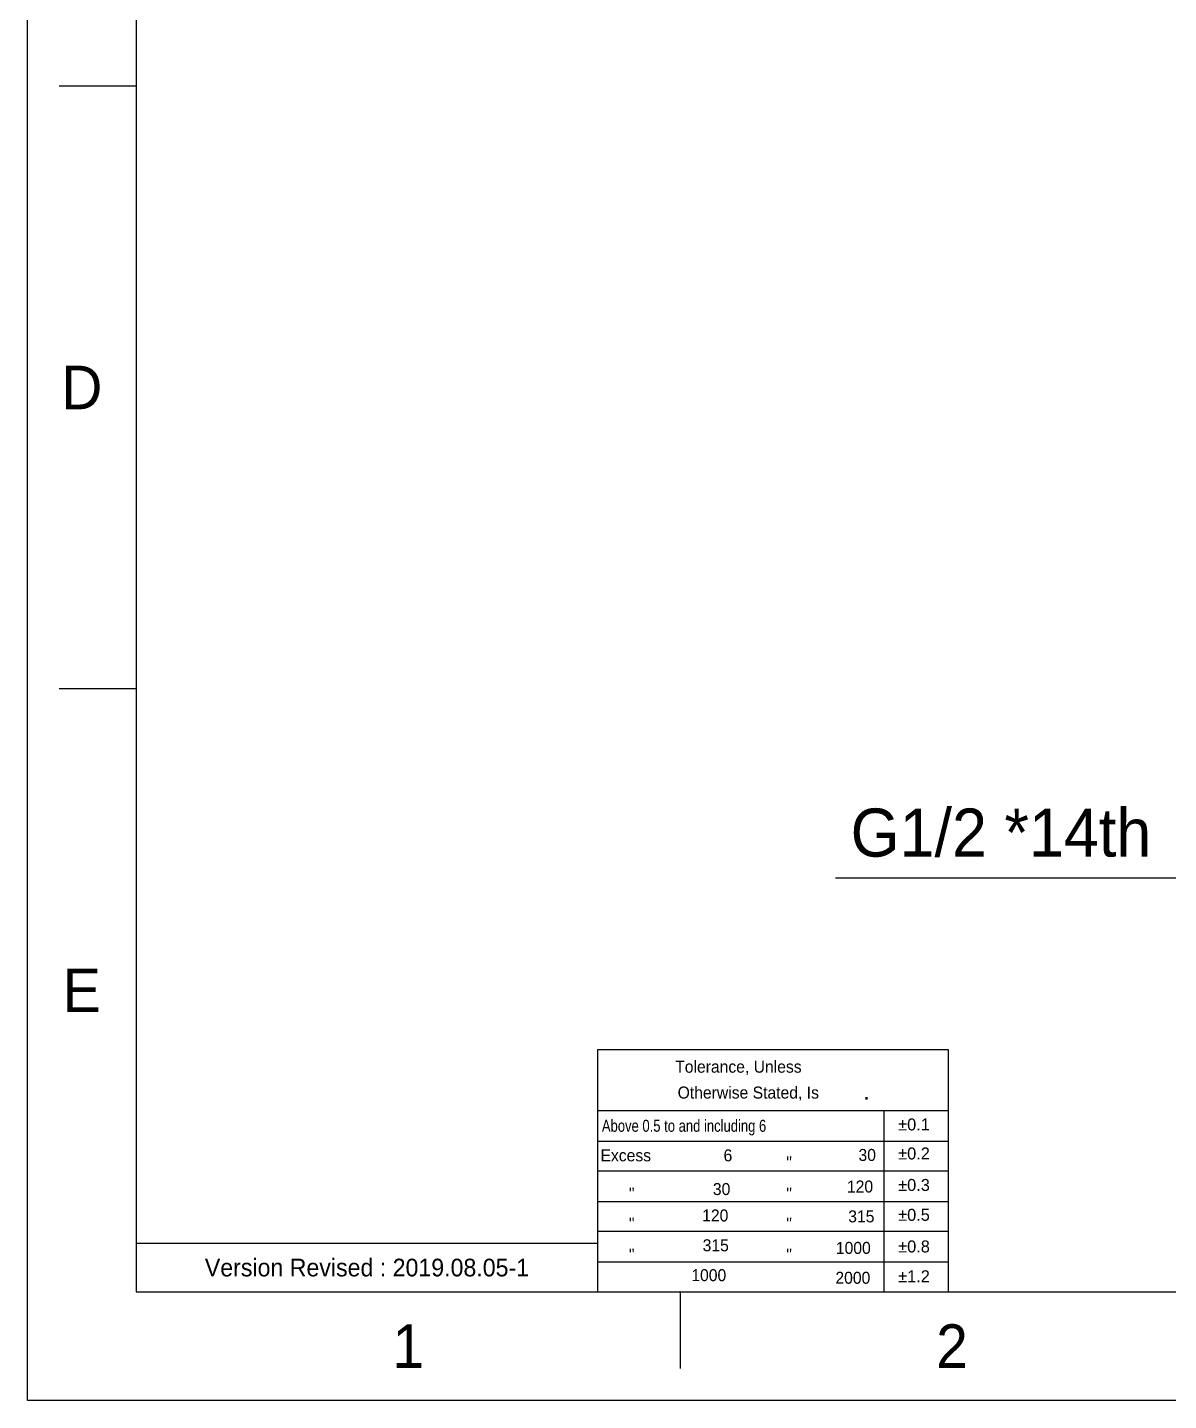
# Model space of a CAD drawing. Extents: x 11295 to 11888, y -24362 to -23942.
# Drawn here: x 11294.5 to 11442.9, y -24361.8 to -24183.4 of the extents above; entities that cross this region are included whole.
import ezdxf

# ---------------------------------------------------------------- set-up
doc = ezdxf.new("R2010")
doc.units = 0
doc.header["$MEASUREMENT"] = 0
doc.layers.get('0').update_dxf_attribs({"linetype": 'CONTINUOUS'})
for name, color, linetype in [('5', 2, 'CONTINUOUS'), ('FORM', 7, 'CONTINUOUS'), ('TEXT', 2, 'CONTINUOUS')]:
    doc.layers.add(name, color=color, linetype=linetype)
doc.layers.add('\\M+5B3DF\\M+5B4E7\\M+5CFDF', color=3, linetype='CONTINUOUS', lineweight=18)
doc.styles.add('\\M+5CAFD\\M+5D7D6', font='txt.shx')
doc.styles.get("Standard").update_dxf_attribs({"font": 'Gulim.ttf'})
doc.dimstyles.new('X\\M+5B3DF\\M+5B4E7\\M+5D1F9\\M+5CABD', dxfattribs={"dimtxt": 2, "dimasz": 1.5, "dimexe": 0.5, "dimexo": 0, "dimgap": 1, "dimtad": 1, "dimtoh": 1, "dimdec": 1, "dimzin": 1, "dimdsep": 46, "dimtxsty": '\\M+5CAFD\\M+5D7D6', "dimcen": 0, "dimadec": 0, "dimazin": 0, "dimtfac": 1, "dimtdec": 1, "dimtmove": 0, "dimatfit": 3, "dimfxl": 0, "dimtolj": 1, "dimtzin": 0, "dimarcsym": 0})

msp = doc.modelspace()

# ---------------------------------------------------------------- linework, layer by layer
for p, q in [((11308.64, -23955.95), (11308.64, -24347.66)), ((11308.64, -24190.98), (11298.64, -24190.98)), ((11308.64, -24269.32), (11298.64, -24269.32)), ((11308.64, -24347.66), (11874.3, -24347.66)), ((11379.35, -24347.66), (11379.35, -24357.66))]:
    msp.add_line(p, q)
at = {"color": 7, "linetype": 'Continuous'}
for p, q in [((11368.64, -24316.18), (11414.2, -24316.18)), ((11368.64, -24347.66), (11368.64, -24316.18)), ((11414.2, -24316.18), (11414.2, -24347.66))]:
    msp.add_line(p, q, dxfattribs=at)
at = {"color": 4, "linetype": 'Continuous'}
for p, q in [((11368.64, -24324.11), (11414.2, -24324.11)), ((11405.87, -24347.66), (11405.87, -24324.11)), ((11368.64, -24328.1), (11414.2, -24328.1)), ((11368.64, -24331.94), (11414.2, -24331.94)), ((11368.64, -24335.94), (11414.2, -24335.94)), ((11368.64, -24339.78), (11414.2, -24339.78)), ((11368.64, -24343.78), (11414.2, -24343.78))]:
    msp.add_line(p, q, dxfattribs=at)
msp.add_lwpolyline([(11294.5, -23941.8), (11888.44, -23941.8), (11888.44, -24361.8), (11294.5, -24361.8)], close=True)
msp.add_point((11379.35, -24347.66))
at = {"layer": 'FORM'}
msp.add_lwpolyline([(11308.64, -24347.66), (11368.64, -24347.66), (11368.64, -24341.41), (11308.64, -24341.41)], close=True, dxfattribs=at)

# ---------------------------------------------------------------- texts
at = {"color": 2, "linetype": 'Continuous'}
for s, height, p in [('Tolerance, Unless', 1.5593, (11378.71, -24319.2)), ('Otherwise Stated, Is', 1.5593, (11379.03, -24322.56)), ('.', 2.34, (11403.15, -24322.71)), ('Excess', 1.559, (11369, -24330.72)), ('6', 1.56, (11385, -24330.72)), ('"', 1.56, (11393.16, -24331.65)), ('30', 1.559, (11402.54, -24330.67)), ('30', 1.559, (11383.61, -24335.1)), ('120', 1.559, (11401.04, -24334.77)), ('"', 1.56, (11372.7, -24335.7)), ('"', 1.56, (11393.16, -24335.7)), ('120', 1.559, (11382.22, -24338.53)), ('315', 1.559, (11401.21, -24338.65)), ('"', 1.56, (11372.7, -24339.58)), ('"', 1.56, (11393.16, -24339.58)), ('315', 1.559, (11382.28, -24342.41)), ('"', 1.56, (11372.7, -24343.63)), ('"', 1.56, (11393.16, -24343.63)), ('1000', 1.559, (11399.6, -24342.75)), ('1000', 1.559, (11380.81, -24346.29)), ('2000', 1.559, (11399.54, -24346.63))]:
    msp.add_text(s, height=height, dxfattribs=at).set_placement(p)
for s, height, width, p in [('Above 0.5 to and including 6', 1.5593, 0.83, (11369.18, -24326.88)), ('%%p0.1', 1.559, 1.041667, (11407.7, -24326.7)), ('%%p0.2', 1.559, 1.041667, (11407.7, -24330.47)), ('%%p0.3', 1.559, 1.041667, (11407.7, -24334.57)), ('%%p0.5', 1.559, 1.041667, (11407.7, -24338.45)), ('%%p0.8', 1.559, 1.041667, (11407.7, -24342.56)), ('%%p1.2', 1.559, 1.041667, (11407.7, -24346.44))]:
    msp.add_text(s, height=height, dxfattribs=dict(at, width=width)).set_placement(p)
at = {"char_height": 5.66, "attachment_point": 5}
for s, width, insert in [('D', 10, (11301.57, -24230.15)), ('E', 10, (11301.57, -24308.49)), ('1', 50, (11344, -24354.73)), ('2', 50, (11414.7, -24354.73))]:
    msp.add_mtext_dynamic_manual_height_columns(s, width=width, gutter_width=12.5, heights=[0], dxfattribs=dict(at, insert=insert))
at = {"layer": '5', "insert": (11401.52, -24284.87), "char_height": 6.25, "attachment_point": 1}
msp.add_mtext_dynamic_manual_height_columns('{\\C3;G1/2 *14th}', width=52.9028, gutter_width=12.5, heights=[0], dxfattribs=at)
at = {"layer": 'TEXT', "insert": (11338.64, -24344.54), "char_height": 2.3, "attachment_point": 5}
msp.add_mtext_dynamic_manual_height_columns('Version Revised : 2019.08.05-1', width=60, gutter_width=12.5, heights=[0], dxfattribs=at)

# ---------------------------------------------------------------- leaders
at = {"layer": '\\M+5B3DF\\M+5B4E7\\M+5CFDF'}
msp.add_leader([(11463.35, -24287.55), (11450.62, -24293.93), (11399.54, -24293.93)], dimstyle='X\\M+5B3DF\\M+5B4E7\\M+5D1F9\\M+5CABD', override={"dimtxt": 6}, dxfattribs=at)

doc.saveas('drawing.dxf')
